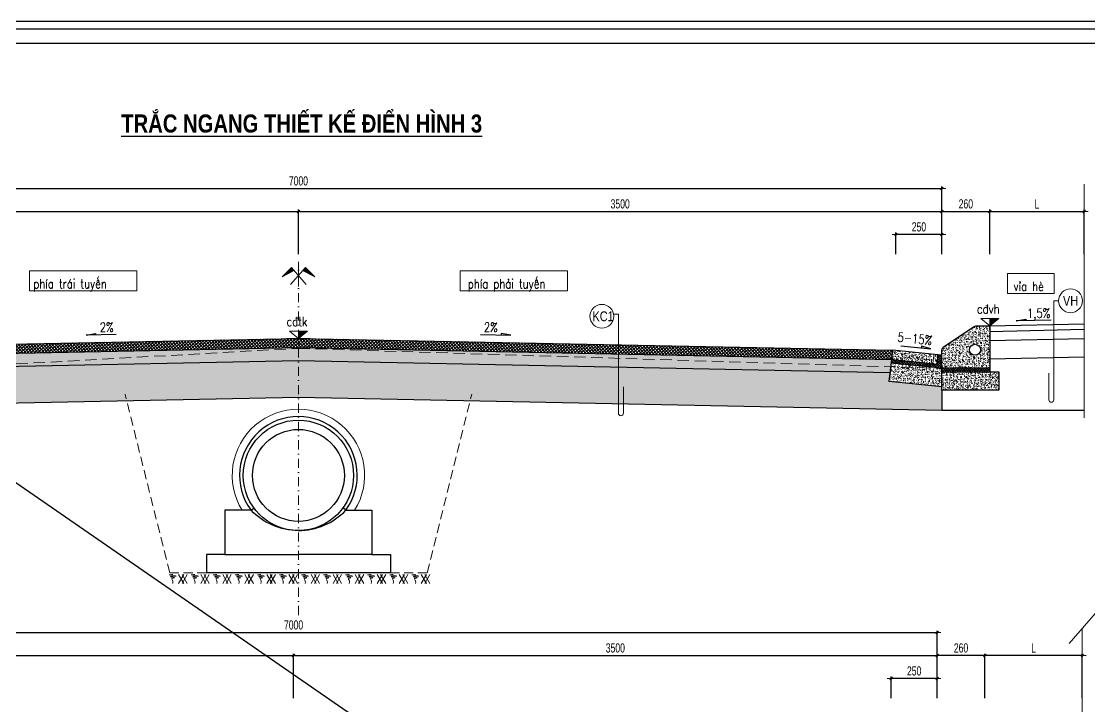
# Model space of a CAD drawing. Header units: millimetres. Extents: x -102634 to -64833, y 11643 to 27305.
# Drawn here: x -88892 to -83082, y 23579 to 27305 of the extents above; entities that cross this region are included whole.
import ezdxf
from ezdxf.enums import TextEntityAlignment as Align

# ---------------------------------------------------------------- set-up
doc = ezdxf.new("R2010")
doc.units = ezdxf.units.MM
doc.header["$MEASUREMENT"] = 0
doc.linetypes.add('DASHDOT', pattern=[1, 0.5, -0.25, 0, -0.25])
doc.linetypes.add('HIDDEN', pattern=[0.375, 0.25, -0.125])
for name, color, linetype in [('ENTTNTHIETKE1', 2, 'Continuous'), ('KHUNGTEN', 5, 'Continuous'), ('NOI', 4, 'Continuous'), ('thep', 2, 'Continuous')]:
    doc.layers.add(name, color=color, linetype=linetype)
doc.layers.add('KCS_Plotter', color=11, linetype='Continuous', plot=False)
for name, color, linetype, lineweight in [('LC Dim', 8, 'Continuous', 18), ('LC Hatch', 252, 'Continuous', 9), ('LC ISO', 153, 'Continuous', 13), ('LC MANH DUT', 35, 'HIDDEN', 5), ('LC Net dam 1', 30, 'Continuous', 30), ('LC Net khuat', 4, 'HIDDEN', 13), ('LC Net manh', 239, 'Continuous', 5), ('LC Net thay', 7, 'Continuous', 25), ('LC Net truc', 79, 'DASHDOT', 13), ('LC Text1', 3, 'Continuous', 20), ('LC Text2', 7, 'Continuous', 25)]:
    doc.layers.add(name, color=color, linetype=linetype, lineweight=lineweight)
doc.styles.add('General text 2', font='arial.ttf')
doc.styles.add('HOATBIF', font='hoatbif.shx', dxfattribs={"width": 0.7})
doc.styles.add('LC 1', font='')
doc.styles.add('LC 3', font='vnsimli.shx', dxfattribs={"width": 0.75})
doc.styles.add('LC3', font='', dxfattribs={"width": 0.8})
doc.styles.add('T1', font='Vnsimli.shx', dxfattribs={"width": 0.8})
doc.styles.get('LC 1').set_extended_font_data('.VnAvantH', bold=True)
doc.styles.get('LC3').set_extended_font_data('.VnArialH', bold=True)
doc.dimstyles.new('1-100(1-25)', dxfattribs={"dimscale": 25, "dimtxt": 2.5, "dimasz": 0.35, "dimexe": 0.5, "dimexo": 0, "dimgap": 0.8, "dimtad": 1, "dimdec": 0, "dimzin": 0, "dimdsep": 46, "dimtxsty": 'HOATBIF', "dimblk1": 'DOT', "dimblk2": 'DOT', "dimsah": 1, "dimcen": -1, "dimdle": 1, "dimclrd": 256, "dimclre": 256, "dimclrt": 4, "dimadec": 3, "dimazin": 2, "dimtfac": 0.333333, "dimtdec": 0, "dimtix": 1, "dimtmove": 2, "dimatfit": 3, "dimldrblk": 'DOT', "dimfxl": 1, "dimtvp": 0.833333, "dimtolj": 1, "dimtzin": 0, "dimarcsym": 0})
pattern_1 = [(46.579445, (22438.682, 9453.242), (26.7089363, -3.9538238), [2.8125, -30.9375]), (351.579445, (22438.682, 9453.242), (-3.510937, 28.467398), [2.25, -24.75]), (97.03089, (22440.908, 9452.912), (23.197999, 24.513574), [2.390257, -26.292829]), (42.763645, (22439.13, 9460.73), (39.579915, -8.58378), [4.21875, -46.40625]), (93.21508, (22442.428, 9460.013), (37.166892, 34.37314), [3.585388, -39.439266]), (347.76361, (22439.13, 9460.73), (37.166892, 34.37314), [3.375, -37.125]), (17.579445, (22442.76, 9458.633), (21.4433102, -16.4068414), [2.8125, -30.9375]), (322.579445, (22442.76, 9458.633), (10.730534, 26.600284), [2.25, -24.75]), (68.03089, (22444.548, 9457.266), (32.173844, 10.193442), [2.390257, -26.292829]), (34.079445, (22438.682, 9453.242), (1.200005, 12.4340733), [0, -24.45, 0, -25.125, 0, -24.84375]), (4.079445, (22438.682, 9453.242), (10.7299968, 14.1754933), [0, -14.325, 0, -23.8875, 0, -9.46875]), (324.079445, (22430.334, 9453.741), (19.9322138, -2.0386849), [0, -9.375, 0, -29.25, 0, -38.8125]), (314.079445, (22426.591, 9453.965), (22.0544973, 2.4424178), [0, -12.1875, 0, -19.425, 0, -27.5625])]

# ---------------------------------------------------------------- blocks, each defined once
blk = doc.blocks.new('TIEUDE1')
at = {"layer": 'LC Text2', "color": 7, "style": 'LC 1'}
blk.add_attdef('TIªU§Ò', text='', height=5, dxfattribs=at).set_placement((0, 0), align=Align.BOTTOM_CENTER)
blk.add_attdef('TL', text='', height=3, dxfattribs=at).set_placement((0, -2), align=Align.TOP_CENTER)
blk = doc.blocks.new('DXicon')
at = {"layer": 'LC Hatch', "ltscale": 50}
for points in [[(-1.15, 4.39), (-1.9, 5.26), (-4.45, 2.69)], [(4.45, 2.69), (1.9, 5.26), (1.15, 4.39)]]:
    blk.add_hatch(color=252, dxfattribs=at).paths.add_polyline_path(points)
at = {"layer": 'LC Net manh', "color": 8, "ltscale": 50}
for p, q in [((0, 0.04), (0, 6.04)), ((-1.9, 5.26), (-4.45, 2.69)), ((-4.45, 2.69), (-1.15, 4.39)), ((-2.13, 0.57), (1.9, 5.26)), ((2.13, 0.57), (-1.9, 5.26)), ((4.45, 2.69), (1.15, 4.39)), ((1.9, 5.26), (4.45, 2.69))]:
    blk.add_line(p, q, dxfattribs=at)
blk = doc.blocks.new('Caodo1')
at = {"layer": 'LC Text1'}
blk.add_hatch(color=4, dxfattribs=at).paths.add_polyline_path([(0, 200), (0, 0), (243, 200)])
at = {"layer": 'LC Text1', "color": 4}
for p, q in [((324, 0), (-324, 0)), ((0, 0), (0, 200))]:
    blk.add_line(p, q, dxfattribs=at)
blk.add_lwpolyline([(-243, 200), (243, 200), (0, 0), (0, 0)], close=True, dxfattribs=at)
at = {"layer": 'LC Text1', "color": 4, "style": 'T1', "width": 0.8}
blk.add_attdef('%%P0,00', text='', height=250, dxfattribs=at).set_placement((-39, 460), align=Align.MIDDLE_CENTER)
blk = doc.blocks.new('*U5')
at = {"layer": 'LC ISO'}
blk.add_circle((0, 0), 4.25, dxfattribs=at)
at = {"layer": 'LC Text1', "style": 'General text 2', "width": 0.8, "flags": 8}
blk.add_attdef('SYMBOL', text='', height=3.5, dxfattribs=at).set_placement((0, 0), align=Align.MIDDLE_CENTER)
blk = doc.blocks.new('DOT')
at = {"layer": 'LC Dim'}
blk.add_line((-3, 0), (3, 0), dxfattribs=at)
at = {"layer": 'LC Dim', "color": 4}
blk.add_line((-1, -1), (1, 1), dxfattribs=at)
blk.add_lwpolyline([(0.5, 1), (-1, -0.5), (-0.5, -1), (1, 0.5)], close=True, dxfattribs=at)
blk = doc.blocks.new('*D93')
at = {"layer": 'Defpoints', "color": 0, "transparency": 16777216}
for p in [(-87385, 26271.8), (-90885, 26039.1), (-87385, 26039.1)]:
    blk.add_point(p, dxfattribs=at)
at = {"layer": 'LC Dim', "lineweight": -2, "transparency": 16777216}
for p, q in [((-90885, 26039.1), (-90885, 26281.8)), ((-90878, 26271.8), (-87392, 26271.8)), ((-87385, 26039.1), (-87385, 26281.8))]:
    blk.add_line(p, q, dxfattribs=at)
at = {"layer": 'LC Dim', "lineweight": -2, "transparency": 16777216, "xscale": 7, "yscale": 7, "zscale": 7, "rotation": 180}
blk.add_blockref('DOT', (-90885, 26271.8), dxfattribs=at)
at = {"layer": 'LC Dim', "lineweight": -2, "transparency": 16777216, "xscale": 7, "yscale": 7, "zscale": 7}
blk.add_blockref('DOT', (-87385, 26271.8), dxfattribs=at)
at = {"layer": 'LC Dim', "color": 4, "transparency": 16777216, "insert": (-89135, 26312.8), "char_height": 50, "attachment_point": 5, "style": 'HOATBIF'}
blk.add_mtext('\\A1;3500', dxfattribs=at)
blk = doc.blocks.new('_Dot')
at = {"color": 0, "linetype": 'ByBlock', "lineweight": -2}
blk.add_line((-0.5, 0), (-1, 0), dxfattribs=at)
at = {"color": 0, "linetype": 'ByBlock', "const_width": 0.5}
blk.add_lwpolyline([(-0.25, 0, 1), (0.25, 0, 1)], format="xyb", close=True, dxfattribs=at)
blk = doc.blocks.new('*D94')
at = {"layer": 'Defpoints', "color": 0, "transparency": 16777216}
for p in [(-83885, 26271.8), (-87385, 26039.1), (-83885, 26039.1)]:
    blk.add_point(p, dxfattribs=at)
at = {"layer": 'LC Dim', "lineweight": -2, "transparency": 16777216}
for p, q in [((-87385, 26039.1), (-87385, 26281.8)), ((-87378, 26271.8), (-83892, 26271.8)), ((-83885, 26039.1), (-83885, 26281.8))]:
    blk.add_line(p, q, dxfattribs=at)
at = {"layer": 'LC Dim', "lineweight": -2, "transparency": 16777216, "xscale": 7, "yscale": 7, "zscale": 7, "rotation": 180}
blk.add_blockref('DOT', (-87385, 26271.8), dxfattribs=at)
at = {"layer": 'LC Dim', "lineweight": -2, "transparency": 16777216, "xscale": 7, "yscale": 7, "zscale": 7}
blk.add_blockref('DOT', (-83885, 26271.8), dxfattribs=at)
at = {"layer": 'LC Dim', "color": 4, "transparency": 16777216, "insert": (-85635, 26312.8), "char_height": 50, "attachment_point": 5, "style": 'HOATBIF'}
blk.add_mtext('\\A1;3500', dxfattribs=at)
blk = doc.blocks.new('*D95')
at = {"layer": 'Defpoints', "color": 0, "transparency": 16777216}
for p in [(-83625, 26271.8), (-83885, 26039.1), (-83625, 26039.1)]:
    blk.add_point(p, dxfattribs=at)
at = {"layer": 'LC Dim', "lineweight": -2, "transparency": 16777216}
for p, q in [((-83885, 26039.1), (-83885, 26281.8)), ((-83878, 26271.8), (-83632, 26271.8)), ((-83625, 26039.1), (-83625, 26281.8))]:
    blk.add_line(p, q, dxfattribs=at)
at = {"layer": 'LC Dim', "lineweight": -2, "transparency": 16777216, "xscale": 7, "yscale": 7, "zscale": 7, "rotation": 180}
blk.add_blockref('DOT', (-83885, 26271.8), dxfattribs=at)
at = {"layer": 'LC Dim', "lineweight": -2, "transparency": 16777216, "xscale": 7, "yscale": 7, "zscale": 7}
blk.add_blockref('DOT', (-83625, 26271.8), dxfattribs=at)
at = {"layer": 'LC Dim', "color": 4, "transparency": 16777216, "insert": (-83755, 26312.8), "char_height": 50, "attachment_point": 5, "style": 'HOATBIF'}
blk.add_mtext('\\A1;260', dxfattribs=at)
blk = doc.blocks.new('*D96')
at = {"layer": 'Defpoints', "color": 0, "transparency": 16777216}
for p in [(-83111.2, 26271.8), (-83625, 26039.1), (-83111.2, 26039.1)]:
    blk.add_point(p, dxfattribs=at)
at = {"layer": 'LC Dim', "lineweight": -2, "transparency": 16777216}
for p, q in [((-83625, 26039.1), (-83625, 26281.8)), ((-83618, 26271.8), (-83118.2, 26271.8)), ((-83111.2, 26039.1), (-83111.2, 26281.8))]:
    blk.add_line(p, q, dxfattribs=at)
at = {"layer": 'LC Dim', "lineweight": -2, "transparency": 16777216, "xscale": 7, "yscale": 7, "zscale": 7, "rotation": 180}
blk.add_blockref('DOT', (-83625, 26271.8), dxfattribs=at)
at = {"layer": 'LC Dim', "lineweight": -2, "transparency": 16777216, "xscale": 7, "yscale": 7, "zscale": 7}
blk.add_blockref('DOT', (-83111.2, 26271.8), dxfattribs=at)
at = {"layer": 'LC Dim', "color": 4, "transparency": 16777216, "insert": (-83368.1, 26312.8), "char_height": 50, "attachment_point": 5, "style": 'HOATBIF'}
blk.add_mtext('\\A1;L', dxfattribs=at)
blk = doc.blocks.new('*D97')
at = {"layer": 'Defpoints', "color": 0, "transparency": 16777216}
for p in [(-83885, 26396.8), (-90885, 26039.1), (-83885, 26039.1)]:
    blk.add_point(p, dxfattribs=at)
at = {"layer": 'LC Dim', "lineweight": -2, "transparency": 16777216}
for p, q in [((-90885, 26039.1), (-90885, 26406.8)), ((-90878, 26396.8), (-83892, 26396.8)), ((-83885, 26039.1), (-83885, 26406.8))]:
    blk.add_line(p, q, dxfattribs=at)
at = {"layer": 'LC Dim', "lineweight": -2, "transparency": 16777216, "xscale": 7, "yscale": 7, "zscale": 7, "rotation": 180}
blk.add_blockref('DOT', (-90885, 26396.8), dxfattribs=at)
at = {"layer": 'LC Dim', "lineweight": -2, "transparency": 16777216, "xscale": 7, "yscale": 7, "zscale": 7}
blk.add_blockref('DOT', (-83885, 26396.8), dxfattribs=at)
at = {"layer": 'LC Dim', "color": 4, "transparency": 16777216, "insert": (-87385, 26437.8), "char_height": 50, "attachment_point": 5, "style": 'HOATBIF'}
blk.add_mtext('\\A1;7000', dxfattribs=at)
blk = doc.blocks.new('mat dat')
at = {"layer": 'LC Net manh'}
for p, q in [((2, 0), (3.73, -3)), ((3.73, 0), (2, -3)), ((3.15, 0), (4.88, -3)), ((4.88, 0), (3.15, -3))]:
    blk.add_line(p, q, dxfattribs=at)
blk.add_spline([(0, 0), (-1.21, -0.12), (1.21, -0.52), (-0.75, -0.75), (0.58, -1.1), (-0.23, -1.33), (0.06, -2.19), (0, -3)], degree=3, dxfattribs=at)
blk = doc.blocks.new('*U54')
at = {"layer": 'LC Net manh', "xscale": 16.16576126750787, "yscale": 16.16576126750787, "zscale": 16.16576126750787}
blk.add_blockref('mat dat', (-28.6, 24.2), dxfattribs=at)
blk = doc.blocks.new('*U55')
at = {"layer": 'LC Net manh', "color": 0, "linetype": 'ByBlock', "lineweight": -2, "transparency": 16777216}
for p in [(0, 0), (120, 0), (240, 0), (360, 0), (480, 0), (600, 0), (720, 0), (840, 0), (960, 0), (1080, 0), (1200, 0), (1320, 0)]:
    blk.add_blockref('*U54', p, dxfattribs=at)
blk = doc.blocks.new('CONGD500')
at = {"layer": 'LC Dim', "ltscale": 100}
blk.add_arc((0, 0), 360, 328.14457, 211.85543, dxfattribs=at)
at = {"layer": 'LC MANH DUT', "ltscale": 200}
for points in [[(-500, -530), (-700, -530), (-943, 442.1)], [(500, -530), (700, -530), (943, 442.1)]]:
    blk.add_lwpolyline(points, dxfattribs=at)
at = {"layer": 'LC Net thay'}
for p, q in [((-257.5, -190), (-241.9, -177.5)), ((257.5, -190), (242.6, -176.5)), ((-400, -430), (-500, -430)), ((-500, -430), (-500, -530)), ((400, -430), (500, -430)), ((500, -430), (500, -530)), ((500, -530), (-500, -530))]:
    blk.add_line(p, q, dxfattribs=at)
for points in [[(0, -300.1, -0.20483), (-257.5, -190), (-395, -190), (-400, -190), (-400, -430), (0, -430)], [(0, -300.1, 0.20483), (257.5, -190), (395, -190), (400, -190), (400, -430), (0, -430)]]:
    blk.add_lwpolyline(points, format="xyb", dxfattribs=at)
for radius in [300, 250]:
    blk.add_circle((0, 0), radius, dxfattribs=at)
blk.add_arc((0, 0), 320, 323.57643, 216.42357, dxfattribs=at)
at = {"layer": 'LC Net manh'}
blk.add_blockref('*U55', (-655.2, -563.3), dxfattribs=at)
blk = doc.blocks.new('*D98')
at = {"layer": 'Defpoints', "color": 0, "transparency": 16777216}
for p in [(-84135, 26146.8), (-84135, 26039.1), (-83885, 26039.1)]:
    blk.add_point(p, dxfattribs=at)
at = {"layer": 'LC Dim', "lineweight": -2, "transparency": 16777216}
for p, q in [((-84135, 26039.1), (-84135, 26156.8)), ((-83892, 26146.8), (-84128, 26146.8)), ((-83885, 26039.1), (-83885, 26156.8))]:
    blk.add_line(p, q, dxfattribs=at)
at = {"layer": 'LC Dim', "lineweight": -2, "transparency": 16777216, "xscale": 7, "yscale": 7, "zscale": 7, "rotation": 180}
blk.add_blockref('DOT', (-84135, 26146.8), dxfattribs=at)
at = {"layer": 'LC Dim', "lineweight": -2, "transparency": 16777216, "xscale": 7, "yscale": 7, "zscale": 7}
blk.add_blockref('DOT', (-83885, 26146.8), dxfattribs=at)
at = {"layer": 'LC Dim', "color": 4, "transparency": 16777216, "insert": (-84010, 26187.8), "char_height": 50, "attachment_point": 5, "style": 'HOATBIF'}
blk.add_mtext('\\A1;250', dxfattribs=at)
blk = doc.blocks.new('khung vpn')
at = {"layer": 'Defpoints'}
blk.add_line((52556.46, -4195.446), (52498.758, -4195.446), dxfattribs=at)
at = {"layer": 'KHUNGTEN'}
blk.add_lwpolyline([(52556.243, -4234.885), (52502.048, -4234.885), (52502.048, -4195.662), (52556.243, -4195.662)], close=True, dxfattribs=at)
at = {"layer": 'thep'}
blk.add_lwpolyline([(52555.832, -4234.474), (52502.459, -4234.474), (52502.459, -4196.073), (52555.832, -4196.073)], close=True, dxfattribs=at)
blk = doc.blocks.new('*D102')
at = {"layer": 'Defpoints', "color": 0, "transparency": 16777216}
for p in [(-87411.2, 23857.3), (-90911.2, 23624.6), (-87411.2, 23624.6)]:
    blk.add_point(p, dxfattribs=at)
at = {"layer": 'LC Dim', "lineweight": -2, "transparency": 16777216}
for p, q in [((-90911.2, 23624.6), (-90911.2, 23867.3)), ((-90904.2, 23857.3), (-87418.2, 23857.3)), ((-87411.2, 23624.6), (-87411.2, 23867.3))]:
    blk.add_line(p, q, dxfattribs=at)
at = {"layer": 'LC Dim', "lineweight": -2, "transparency": 16777216, "xscale": 7, "yscale": 7, "zscale": 7, "rotation": 180}
blk.add_blockref('DOT', (-90911.2, 23857.3), dxfattribs=at)
at = {"layer": 'LC Dim', "lineweight": -2, "transparency": 16777216, "xscale": 7, "yscale": 7, "zscale": 7}
blk.add_blockref('DOT', (-87411.2, 23857.3), dxfattribs=at)
at = {"layer": 'LC Dim', "color": 4, "transparency": 16777216, "insert": (-89161.2, 23898.3), "char_height": 50, "attachment_point": 5, "style": 'HOATBIF'}
blk.add_mtext('\\A1;3500', dxfattribs=at)
blk = doc.blocks.new('*D103')
at = {"layer": 'Defpoints', "color": 0, "transparency": 16777216}
for p in [(-83911.2, 23857.3), (-87411.2, 23624.6), (-83911.2, 23624.6)]:
    blk.add_point(p, dxfattribs=at)
at = {"layer": 'LC Dim', "lineweight": -2, "transparency": 16777216}
for p, q in [((-87411.2, 23624.6), (-87411.2, 23867.3)), ((-87404.2, 23857.3), (-83918.2, 23857.3)), ((-83911.2, 23624.6), (-83911.2, 23867.3))]:
    blk.add_line(p, q, dxfattribs=at)
at = {"layer": 'LC Dim', "lineweight": -2, "transparency": 16777216, "xscale": 7, "yscale": 7, "zscale": 7, "rotation": 180}
blk.add_blockref('DOT', (-87411.2, 23857.3), dxfattribs=at)
at = {"layer": 'LC Dim', "lineweight": -2, "transparency": 16777216, "xscale": 7, "yscale": 7, "zscale": 7}
blk.add_blockref('DOT', (-83911.2, 23857.3), dxfattribs=at)
at = {"layer": 'LC Dim', "color": 4, "transparency": 16777216, "insert": (-85661.2, 23898.3), "char_height": 50, "attachment_point": 5, "style": 'HOATBIF'}
blk.add_mtext('\\A1;3500', dxfattribs=at)
blk = doc.blocks.new('*D104')
at = {"layer": 'Defpoints', "color": 0, "transparency": 16777216}
for p in [(-83911.2, 23982.3), (-90911.2, 23624.6), (-83911.2, 23624.6)]:
    blk.add_point(p, dxfattribs=at)
at = {"layer": 'LC Dim', "lineweight": -2, "transparency": 16777216}
for p, q in [((-90911.2, 23624.6), (-90911.2, 23992.3)), ((-90904.2, 23982.3), (-83918.2, 23982.3)), ((-83911.2, 23624.6), (-83911.2, 23992.3))]:
    blk.add_line(p, q, dxfattribs=at)
at = {"layer": 'LC Dim', "lineweight": -2, "transparency": 16777216, "xscale": 7, "yscale": 7, "zscale": 7, "rotation": 180}
blk.add_blockref('DOT', (-90911.2, 23982.3), dxfattribs=at)
at = {"layer": 'LC Dim', "lineweight": -2, "transparency": 16777216, "xscale": 7, "yscale": 7, "zscale": 7}
blk.add_blockref('DOT', (-83911.2, 23982.3), dxfattribs=at)
at = {"layer": 'LC Dim', "color": 4, "transparency": 16777216, "insert": (-87411.2, 24023.3), "char_height": 50, "attachment_point": 5, "style": 'HOATBIF'}
blk.add_mtext('\\A1;7000', dxfattribs=at)
blk = doc.blocks.new('*D106')
at = {"layer": 'Defpoints', "color": 0, "transparency": 16777216}
for p in [(-83651.2, 23857.3), (-83651.2, 23624.6), (-83121.5, 23624.6)]:
    blk.add_point(p, dxfattribs=at)
at = {"layer": 'LC Dim', "lineweight": -2, "transparency": 16777216}
for p, q in [((-83651.2, 23624.6), (-83651.2, 23867.3)), ((-83128.5, 23857.3), (-83644.2, 23857.3)), ((-83121.5, 23624.6), (-83121.5, 23867.3))]:
    blk.add_line(p, q, dxfattribs=at)
at = {"layer": 'LC Dim', "lineweight": -2, "transparency": 16777216, "xscale": 7, "yscale": 7, "zscale": 7, "rotation": 180}
blk.add_blockref('DOT', (-83651.2, 23857.3), dxfattribs=at)
at = {"layer": 'LC Dim', "lineweight": -2, "transparency": 16777216, "xscale": 7, "yscale": 7, "zscale": 7}
blk.add_blockref('DOT', (-83121.5, 23857.3), dxfattribs=at)
at = {"layer": 'LC Dim', "color": 4, "transparency": 16777216, "insert": (-83386.3, 23898.3), "char_height": 50, "attachment_point": 5, "style": 'HOATBIF'}
blk.add_mtext('\\A1;L', dxfattribs=at)
blk = doc.blocks.new('*D107')
at = {"layer": 'Defpoints', "color": 0, "transparency": 16777216}
for p in [(-83911.2, 23857.3), (-83911.2, 23624.6), (-83651.2, 23624.6)]:
    blk.add_point(p, dxfattribs=at)
at = {"layer": 'LC Dim', "lineweight": -2, "transparency": 16777216}
for p, q in [((-83911.2, 23624.6), (-83911.2, 23867.3)), ((-83658.2, 23857.3), (-83904.2, 23857.3)), ((-83651.2, 23624.6), (-83651.2, 23867.3))]:
    blk.add_line(p, q, dxfattribs=at)
at = {"layer": 'LC Dim', "lineweight": -2, "transparency": 16777216, "xscale": 7, "yscale": 7, "zscale": 7, "rotation": 180}
blk.add_blockref('DOT', (-83911.2, 23857.3), dxfattribs=at)
at = {"layer": 'LC Dim', "lineweight": -2, "transparency": 16777216, "xscale": 7, "yscale": 7, "zscale": 7}
blk.add_blockref('DOT', (-83651.2, 23857.3), dxfattribs=at)
at = {"layer": 'LC Dim', "color": 4, "transparency": 16777216, "insert": (-83781.2, 23898.3), "char_height": 50, "attachment_point": 5, "style": 'HOATBIF'}
blk.add_mtext('\\A1;260', dxfattribs=at)
blk = doc.blocks.new('*D108')
at = {"layer": 'Defpoints', "color": 0, "transparency": 16777216}
for p in [(-84161.2, 23732.3), (-84161.2, 23624.6), (-83911.2, 23624.6)]:
    blk.add_point(p, dxfattribs=at)
at = {"layer": 'LC Dim', "lineweight": -2, "transparency": 16777216}
for p, q in [((-84161.2, 23624.6), (-84161.2, 23742.3)), ((-83918.2, 23732.3), (-84154.2, 23732.3)), ((-83911.2, 23624.6), (-83911.2, 23742.3))]:
    blk.add_line(p, q, dxfattribs=at)
at = {"layer": 'LC Dim', "lineweight": -2, "transparency": 16777216, "xscale": 7, "yscale": 7, "zscale": 7, "rotation": 180}
blk.add_blockref('DOT', (-84161.2, 23732.3), dxfattribs=at)
at = {"layer": 'LC Dim', "lineweight": -2, "transparency": 16777216, "xscale": 7, "yscale": 7, "zscale": 7}
blk.add_blockref('DOT', (-83911.2, 23732.3), dxfattribs=at)
at = {"layer": 'LC Dim', "color": 4, "transparency": 16777216, "insert": (-84036.2, 23773.3), "char_height": 50, "attachment_point": 5, "style": 'HOATBIF'}
blk.add_mtext('\\A1;250', dxfattribs=at)

msp = doc.modelspace()

# ---------------------------------------------------------------- hatches: boundary and pattern name
at = {"layer": 'LC Hatch'}
h = msp.add_hatch(dxfattribs=at)
h.set_pattern_fill('AR-CONC', color=256, scale=3.75, angle=-3.42055, style=0)
h.set_pattern_definition(pattern_1)
h.paths.add_polyline_path([(-83625, 25419.7), (-83625, 25649.7), (-83698.9, 25649.7, 0.148063), (-83710, 25646.3), (-83876.1, 25535.6, 0.250765), (-83885, 25519), (-83885, 25419.7)])
h.paths.add_polyline_path([(-83735, 25519.7, -1), (-83675, 25519.7, -1)], flags=16)
at = {"layer": 'LC Hatch', "ltscale": 2}
h = msp.add_hatch(dxfattribs=at)
h.set_pattern_fill('ANSI37', color=256, scale=100, angle=-3.420555, style=0)
h.paths.add_polyline_path([(-87385, 25581.4), (-90615.9, 25516.8), (-90610.4, 25467.1), (-90610.4, 25466.9), (-87385, 25531.4), (-84159.5, 25466.9), (-84159.5, 25467.1), (-84154, 25516.8)])
at = {"layer": 'LC Hatch'}
h = msp.add_hatch(dxfattribs=at)
h.set_pattern_fill('AR-CONC', color=256, scale=3.75, angle=-3.42055, style=0)
h.set_pattern_definition([(46.579445, (0, 0), (26.7089363, -3.953824), [2.8125, -30.9375]), (351.579445, (0, 0), (-3.510937, 28.467398), [2.25, -24.75]), (97.03089, (2.226, -0.33), (23.197999, 24.513574), [2.390257, -26.292829]), (42.763645, (0.447, 7.487), (39.579915, -8.58378), [4.21875, -46.40625]), (93.21508, (3.746, 6.77), (37.166892, 34.37314), [3.585388, -39.439266]), (347.76361, (0.447, 7.487), (37.166892, 34.37314), [3.375, -37.125]), (17.579445, (4.08, 5.391), (21.44331, -16.4068414), [2.8125, -30.9375]), (322.579445, (4.08, 5.39), (10.730534, 26.600284), [2.25, -24.75]), (68.03089, (5.866, 4.024), (32.173844, 10.193442), [2.390257, -26.292829]), (34.079445, (0, 0), (1.200005, 12.4340733), [0, -24.45, 0, -25.125, 0, -24.84375]), (4.079445, (0, 0), (10.7299968, 14.1754933), [0, -14.325, 0, -23.8875, 0, -9.46875]), (324.079445, (-8.348, 0.499), (19.9322138, -2.0386849), [0, -9.375, 0, -29.25, 0, -38.8125]), (314.079445, (-12.091, 0.723), (22.0544973, 2.4424178), [0, -12.1875, 0, -19.425, 0, -27.5625])])
h.paths.add_polyline_path([(-87385, 25531.4), (-90610.4, 25466.9), (-90602, 25397.1), (-87385, 25461.4), (-84167.9, 25397.1), (-84159.5, 25466.9)])
h = msp.add_hatch(dxfattribs=at)
h.set_pattern_fill('AR-CONC', color=256, scale=3.75, angle=-3.42055, style=0)
h.set_pattern_definition([(46.579445, (10236.498, 7444.501), (26.7089363, -3.953824), [2.8125, -30.9375]), (351.579445, (10236.498, 7444.5), (-3.510937, 28.467398), [2.25, -24.75]), (97.030845, (10238.724, 7444.172), (23.198018, 24.513556), [2.390257, -26.292829]), (42.763645, (10236.946, 7451.988), (39.579905, -8.58377), [4.21875, -46.40625]), (93.215045, (10240.244, 7451.273), (37.166919, 34.373111), [3.585386, -39.439237]), (347.763645, (10236.946, 7451.988), (37.166892, 34.37314), [3.375, -37.125]), (17.579445, (10240.577, 7449.893), (21.44331, -16.4068414), [2.8125, -30.9375]), (322.579445, (10240.577, 7449.893), (10.730534, 26.600284), [2.25, -24.75]), (68.030845, (10242.364, 7448.525), (32.173852, 10.193417), [2.390257, -26.292829]), (34.079445, (10236.498, 7444.501), (1.200005, 12.4340733), [0, -24.45, 0, -25.125, 0, -24.84375]), (4.079445, (10236.498, 7444.501), (10.7299968, 14.1754933), [0, -14.325, 0, -23.8875, 0, -9.46875]), (324.079445, (10228.151, 7445), (19.9322138, -2.0386849), [0, -9.375, 0, -29.25, 0, -38.8125]), (314.079445, (10224.407, 7445.224), (22.0544973, 2.4424178), [0, -12.1875, 0, -19.425, 0, -27.5625])])
h.paths.add_polyline_path([(-83910.8, 25442.2), (-83905.3, 25491.9), (-84154, 25516.8), (-84159.5, 25467.1)])
h = msp.add_hatch(dxfattribs=at)
h.set_pattern_fill('HONEY', color=256, scale=200, angle=-3.420555, style=0)
h.paths.add_polyline_path([(-84167.9, 25397.1), (-87385, 25461.4), (-90602, 25397.1), (-90596.1, 25348.1), (-90885, 25318.7), (-90885, 25299.7), (-90885, 25191.4), (-87385, 25261.4), (-83885, 25191.4), (-83885, 25299.7), (-83885, 25318.7), (-84173.8, 25348.1)])
at = {"layer": 'LC Hatch', "ltscale": 2}
h = msp.add_hatch(dxfattribs=at)
h.set_pattern_fill('ANSI37', color=256, scale=75, angle=-3.42055, style=0)
h.set_pattern_definition([(41.579445, (-32142.562, 22007.433), (-6.2217928, 7.0128396), []), (131.579445, (-32142.562, 22007.433), (-7.0128396, -6.2217928), [])])
h.paths.add_polyline_path([(-84159.5, 25467.1), (-84161.9, 25447.4), (-83885, 25419.3), (-83885, 25489.7), (-83905.3, 25491.9), (-83910.8, 25442.2)])
at = {"layer": 'LC Hatch'}
h = msp.add_hatch(dxfattribs=at)
h.set_pattern_fill('AR-CONC', color=256, scale=3.75, angle=-3.42055, style=0)
h.set_pattern_definition(pattern_1)
h.paths.add_polyline_path([(-84161.9, 25447.4), (-84173.8, 25348.1), (-83885, 25318.7), (-83889.1, 25419.7)])
at = {"layer": 'LC Hatch', "ltscale": 2}
h = msp.add_hatch(dxfattribs=at)
h.set_pattern_fill('ANSI37', color=256, scale=75, style=0)
h.set_pattern_definition([(45, (-60304.767, -16227.225), (-6.629126, 6.629126), []), (135, (-60304.767, -16227.225), (-6.629126, -6.629126), [])])
h.paths.add_polyline_path([(-83625, 25419.7), (-83885, 25419.7), (-83885, 25399.7), (-83625, 25399.7)])
at = {"layer": 'LC Hatch'}
h = msp.add_hatch(dxfattribs=at)
h.set_pattern_fill('AR-CONC', color=256, scale=3.75, angle=-3.42055, style=0)
h.set_pattern_definition(pattern_1)
h.paths.add_polyline_path([(-83575, 25299.7), (-83575, 25399.7), (-83885, 25399.7), (-83885, 25299.7)])

# ---------------------------------------------------------------- linework, layer by layer
at = {"layer": 'KCS_Plotter'}
msp.add_line((-92554.1, 27305.5), (-81633.7, 19767.4), dxfattribs=at)
at = {"layer": 'LC Hatch'}
for p, q in [((-83111.2, 25149.7), (-83111.2, 26419.4)), ((-83049, 24087.9), (-83194, 23922)), ((-83121.5, 22735.2), (-83121.5, 24004.9))]:
    msp.add_line(p, q, dxfattribs=at)
for points in [[(-88847.7, 25948.6), (-88264.1, 25948.6), (-88264.1, 25839.4), (-88847.7, 25839.4)], [(-85922.2, 25948.6), (-86505.9, 25948.6), (-86505.9, 25839.4), (-85922.2, 25839.4)], [(-83528.4, 25934.4), (-83274.2, 25934.4), (-83274.2, 25825.1), (-83528.4, 25825.1)]]:
    msp.add_lwpolyline(points, close=True, dxfattribs=at)
at = {"layer": 'LC Net dam 1', "lineweight": 30}
for points in [[(-83625, 25649.7), (-83111.2, 25661.4)], [(-90615.9, 25516.8), (-87385, 25581.4), (-84154, 25516.8)]]:
    msp.add_lwpolyline(points, dxfattribs=at)
at = {"layer": 'LC Net khuat', "linetype": 'HIDDEN', "ltscale": 250}
msp.add_lwpolyline([(-90885, 25333.9), (-87385, 25527.6), (-83885, 25418.6)], dxfattribs=at)
at = {"layer": 'LC Net manh', "color": 252}
for points in [[(-83250.3, 25786.3), (-83276.5, 25786.3), (-83276.5, 25248.1, -1), (-83303.6, 25248.1), (-83303.6, 25391.8)], [(-85670.7, 25713.3), (-85644.5, 25713.3), (-85644.5, 25175, 1), (-85617.4, 25175), (-85617.4, 25318.8)]]:
    msp.add_lwpolyline(points, format="xyb", dxfattribs=at)
at = {"layer": 'LC Net thay'}
for p, q in [((-84159.5, 25467.1), (-84173.8, 25348.1)), ((-83625, 25419.7), (-83625, 25399.7))]:
    msp.add_line(p, q, dxfattribs=at)
msp.add_lwpolyline([(-83625, 25419.7), (-83885, 25419.7), (-83885, 25519, -0.250765), (-83876.1, 25535.6), (-83710, 25646.3, -0.148069), (-83698.9, 25649.7), (-83625, 25649.7)], format="xyb", close=True, dxfattribs=at)
at = {"layer": 'LC Net thay', "ltscale": 250}
for points in [[(-83625, 25619.7), (-83111.2, 25631.4)], [(-83625, 25569.7), (-83111.2, 25581.4)], [(-90610.4, 25466.9), (-87385, 25531.4), (-84159.5, 25466.9)], [(-90602, 25397.1), (-87385, 25461.4), (-84167.9, 25397.1)], [(-83625, 25469.7), (-83111.2, 25481.4)], [(-83885, 25299.7), (-83885, 25191.4)], [(-90885, 25191.4), (-87385, 25261.4), (-83885, 25191.4)], [(-83885, 25191.4), (-83111.2, 25191.4)]]:
    msp.add_lwpolyline(points, dxfattribs=at)
at = {"layer": 'LC Net thay'}
msp.add_lwpolyline([(-84159.5, 25467.1), (-83910.8, 25442.2), (-83905.3, 25491.9), (-84154, 25516.8)], close=True, dxfattribs=at)
for points in [[(-83885, 25489.7), (-83905.3, 25491.9)], [(-83885, 25419.3), (-84161.9, 25447.4)], [(-83885, 25399.7), (-83575, 25399.7), (-83575, 25299.7), (-83885, 25299.7), (-83885, 25419.7)], [(-83885, 25318.7), (-84173.8, 25348.1)]]:
    msp.add_lwpolyline(points, dxfattribs=at)
msp.add_circle((-83705, 25519.7), 30, dxfattribs=at)
at = {"layer": 'LC Net truc', "color": 1, "ltscale": 100}
msp.add_line((-87385, 24076.6), (-87385, 25997.3), dxfattribs=at)
at = {"layer": 'NOI'}
for points in [[(-83290.2, 25680.8), (-83481, 25678), (-83429.5, 25687), (-83429.6, 25678.7)], [(-88376, 25603), (-88539.3, 25599.7), (-88487.9, 25609), (-88487.9, 25600.7)], [(-86393.9, 25603), (-86230.6, 25599.7), (-86282, 25609), (-86282, 25600.7)], [(-84108.4, 25542), (-83945.9, 25525.7), (-83996.5, 25539.1), (-83997.1, 25530.8)]]:
    msp.add_lwpolyline(points, dxfattribs=at)

# ---------------------------------------------------------------- block references
at = {"layer": 'ENTTNTHIETKE1', "color": 6, "xscale": 189.256666215533, "yscale": 189.256666215533, "zscale": 189.256666215533}
msp.add_blockref('khung vpn', (-10028294.1, 821321.5), dxfattribs=at)
at = {"layer": 'LC Hatch', "xscale": 19.9999994814425, "yscale": 19.9999994814425, "zscale": 19.9999994814425}
msp.add_blockref('DXicon', (-87385, 25862.8), dxfattribs=at)
at = {"layer": 'LC Net manh'}
ref = msp.add_blockref('*U5', (-83185.5, 25786.3), dxfattribs=dict(at, xscale=15.24705842815456, yscale=15.24705842815456, zscale=15.24705842815456))
ref.add_attrib('SYMBOL', 'VH', dxfattribs={"layer": 'LC Text1', "height": 53.36, "style": 'General text 2', "width": 0.8}).set_placement((-83185.5, 25786.3), align=Align.MIDDLE_CENTER)
ref = msp.add_blockref('*U5', (-85734.5, 25701.7), dxfattribs=dict(at, xscale=-15.24705842815456, yscale=15.24705842815456, zscale=15.24705842815456))
ref.add_attrib('SYMBOL', 'KC1', dxfattribs={"layer": 'LC Text1', "height": 53.36, "style": 'General text 2', "width": 0.8}).set_placement((-85727.9, 25701.7), align=Align.MIDDLE_CENTER)
at = {"layer": 'LC Net thay', "color": 2}
msp.add_blockref('CONGD500', (-87385, 24836.8), dxfattribs=at)
at = {"layer": 'LC Text1'}
ref = msp.add_blockref('Caodo1', (-83625, 25649.7), dxfattribs=dict(at, xscale=0.1999999948311597, yscale=0.1999999948311597, zscale=0.1999999948311597))
ref.add_attrib('%%P0,00', 'c®vh', dxfattribs={"layer": 'LC Text2', "height": 50, "style": 'T1', "width": 0.8}).set_placement((-83632.8, 25741.6), align=Align.MIDDLE_CENTER)
ref = msp.add_blockref('Caodo1', (-87385, 25581.4), dxfattribs=dict(at, xscale=0.1999999948311597, yscale=0.1999999948311597, zscale=0.1999999948311597))
ref.add_attrib('%%P0,00', 'c®tk', dxfattribs={"layer": 'LC Text2', "height": 50, "style": 'T1', "width": 0.8}).set_placement((-87392.8, 25673.3), align=Align.MIDDLE_CENTER)
at = {"layer": 'LC Text2'}
ref = msp.add_blockref('TIEUDE1', (-87367.3, 26671.4), dxfattribs=dict(at, xscale=20.00000000004366, yscale=20.00000000004366, zscale=20.00000000004366))
ref.add_attrib('TIªU§Ò', '%%UTR¾C ngang thiÕt kÕ §IÓN H×NH 3', dxfattribs={"color": 7, "height": 98.488, "style": 'LC3', "width": 0.8}).set_placement((-87367.3, 26671.4), align=Align.BOTTOM_CENTER)

# ---------------------------------------------------------------- texts
at = {"layer": 'LC Text1', "color": 3, "style": 'LC 3', "width": 0.8}
for s, p in [('phÝa tr¸i tuyÕn', (-88826.5, 25853.6)), ('phÝa ph¶i tuyÕn', (-86463.4, 25853.6)), ('vØa hÌ', (-83495.6, 25839.4))]:
    msp.add_text(s, height=50, dxfattribs=at).set_placement(p)
for s, rotation, p in [('1,5%%%', 0.85937, (-83422.3, 25692.4)), ('2%%%', 1.14576, (-88465.3, 25616.8)), ('2%%%', 358.85424, (-86377, 25618.2)), ('5-15%%%', 354.28941, (-84128.4, 25564.3))]:
    msp.add_text(s, height=50, rotation=rotation, dxfattribs=at).set_placement(p)

# ---------------------------------------------------------------- dimensions: what is measured, and where the dimension line sits
at = {"layer": 'LC Dim', "color": 2}
for base, p1, p2, picture, middle in [((-83885, 26396.8), (-90885, 26039.1), (-83885, 26039.1), '*D97', (-87385, 26437.8)), ((-87385, 26271.8), (-90885, 26039.1), (-87385, 26039.1), '*D93', (-89135, 26312.8)), ((-83885, 26271.8), (-87385, 26039.1), (-83885, 26039.1), '*D94', (-85635, 26312.8)), ((-83625, 26271.8), (-83885, 26039.1), (-83625, 26039.1), '*D95', (-83755, 26312.8)), ((-84135, 26146.8), (-83885, 26039.1), (-84135, 26039.1), '*D98', (-84010, 26187.8)), ((-83911.2, 23982.3), (-90911.2, 23624.6), (-83911.2, 23624.6), '*D104', (-87411.2, 24023.3)), ((-87411.2, 23857.3), (-90911.2, 23624.6), (-87411.2, 23624.6), '*D102', (-89161.2, 23898.3)), ((-83911.2, 23857.3), (-87411.2, 23624.6), (-83911.2, 23624.6), '*D103', (-85661.2, 23898.3))]:
    dim = msp.add_linear_dim(base=base, p1=p1, p2=p2, dimstyle='1-100(1-25)', override={"dimscale": 20, "dimfxl": 2, "dimarcsym": 1}, dxfattribs=at)
    dim.commit()
    dim.dimension.update_dxf_attribs({"geometry": picture, "text_midpoint": middle})
dim = msp.add_linear_dim(base=(-83111.2, 26271.8), p1=(-83625, 26039.1), p2=(-83111.2, 26039.1), text='L', dimstyle='1-100(1-25)', override={"dimscale": 20, "dimfxl": 2, "dimarcsym": 1}, dxfattribs=at)
dim.commit()
dim.dimension.update_dxf_attribs({"geometry": '*D96', "text_midpoint": (-83368.1, 26312.8)})
for base, p1, p2, picture, middle in [((-83911.2, 23857.3), (-83651.2, 23624.6), (-83911.2, 23624.6), '*D107', (-83781.2, 23898.3)), ((-84161.2, 23732.3), (-83911.2, 23624.6), (-84161.2, 23624.6), '*D108', (-84036.2, 23773.3))]:
    dim = msp.add_linear_dim(base=base, p1=p1, p2=p2, angle=180, dimstyle='1-100(1-25)', override={"dimscale": 20, "dimfxl": 2, "dimarcsym": 1}, dxfattribs=at)
    dim.commit()
    dim.dimension.update_dxf_attribs({"geometry": picture, "text_midpoint": middle})
at = {"layer": 'LC Dim'}
dim = msp.add_linear_dim(base=(-83651.2, 23857.3), p1=(-83121.5, 23624.6), p2=(-83651.2, 23624.6), angle=180, text='L', dimstyle='1-100(1-25)', override={"dimscale": 20, "dimfxl": 2, "dimarcsym": 1}, dxfattribs=at)
dim.commit()
dim.dimension.update_dxf_attribs({"geometry": '*D106', "text_midpoint": (-83386.3, 23898.3)})

doc.saveas('drawing.dxf')
